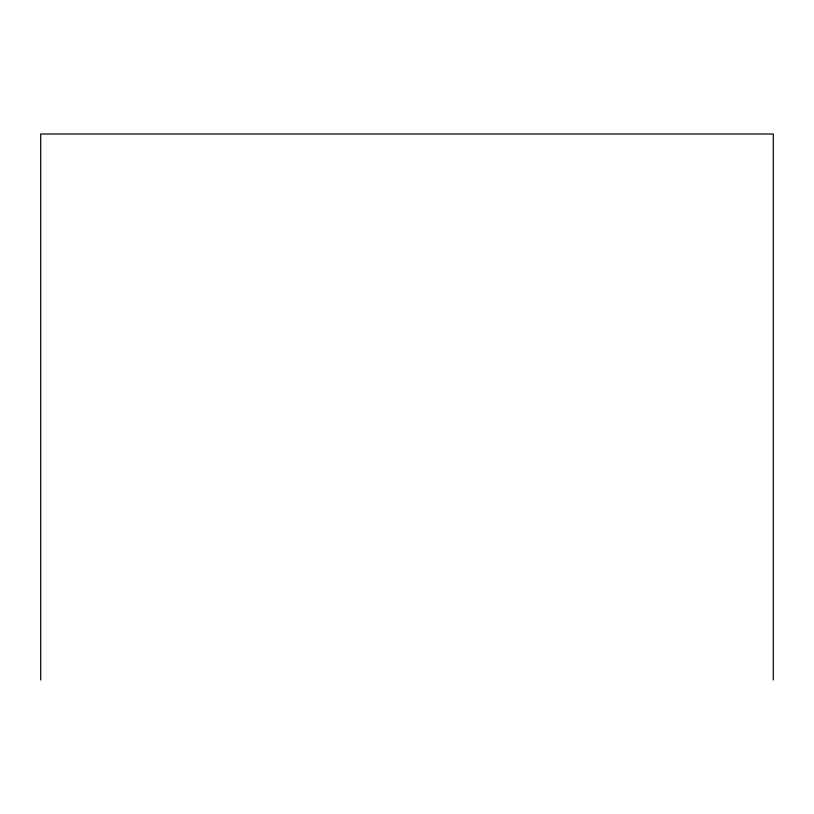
<?xml version="1.0" encoding="UTF-8"?>
<svg xmlns="http://www.w3.org/2000/svg" width="814" height="814" viewBox="0 0 814 814"><rect width="100%" height="100%" fill="white"/><g stroke="black" fill="none" stroke-linecap="round" stroke-linejoin="round"><path stroke-width="1.22" d="M773.3 679.995L773.3 134.005L40.7 134.005L40.7 679.995"/></g></svg>
